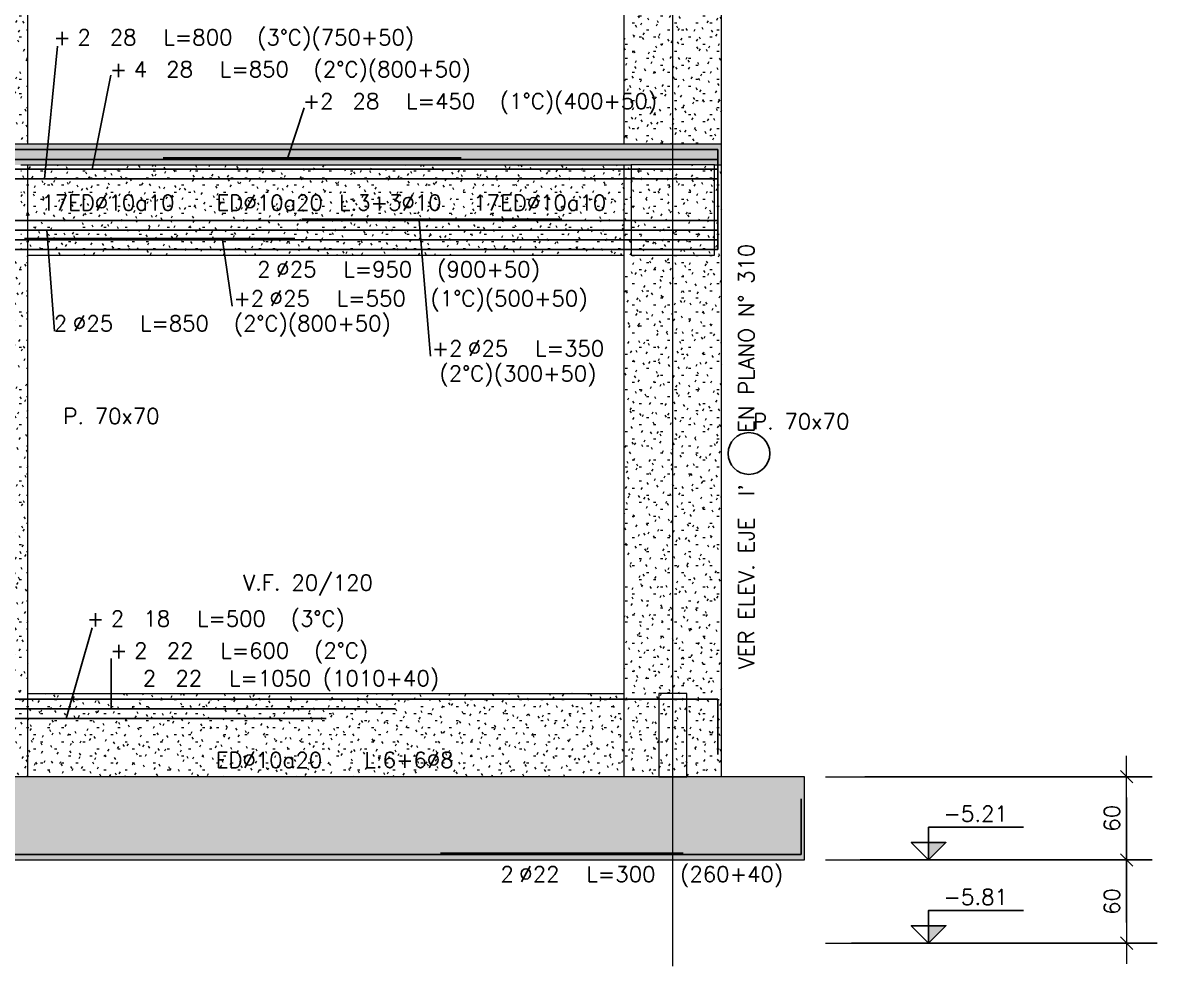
# Model space of a CAD drawing. Extents: x -3544 to 11711, y -11366 to 8565.
# Drawn here: x 4418 to 5236, y 1635 to 2315 of the extents above; entities that cross this region are included whole.
import ezdxf
from ezdxf.enums import TextEntityAlignment as Align

# ---------------------------------------------------------------- set-up
doc = ezdxf.new("R2010")
doc.units = 0
doc.header["$LTSCALE"] = 30
doc.header["$MEASUREMENT"] = 0
doc.linetypes.add('EJE2$0$RLE-PROYECCION', pattern=[0.71438, 0.47625, -0.23813])
doc.layers.get('0').update_dxf_attribs({"linetype": 'CONTINUOUS'})
doc.layers.add('EJE2$0$RLA-ACHURADO', color=30, linetype='EJE2$0$RLE-PROYECCION', lineweight=15, transparency=0.7)
for name, color, linetype, lineweight in [('EJE2$0$RLA-CONTORNO', 30, 'CONTINUOUS', 15), ('EJE2$0$RLA-COTAS', 7, 'CONTINUOUS', 9), ('EJE2$0$RLA-EJES', 1, 'CONTINUOUS', 9), ('EJE2$0$RLA-SELLO', 3, 'CONTINUOUS', 9), ('EJE2$0$RLA-TEXTOS-1', 9, 'CONTINUOUS', 9)]:
    doc.layers.add(name, color=color, linetype=linetype, lineweight=lineweight)
doc.layers.add('EJE2$0$RLA-FE', color=7, linetype='CONTINUOUS')
doc.layers.add('EJE2$0$RLA-TEXTOS-FE', color=9, linetype='CONTINUOUS')
doc.styles.add('EJE2$0$RomanS', font='romans.shx', dxfattribs={"height": 11.25})
doc.dimstyles.new('EJE2$0$ING-50', dxfattribs={"dimscale": 50, "dimtxt": 0.27, "dimasz": 0.3, "dimexe": 0, "dimexo": 0, "dimgap": 0.1, "dimtad": 1, "dimdec": 1, "dimzin": 12, "dimdsep": 46, "dimtxsty": 'EJE2$0$RomanS', "dimblk": 'EJE2$0$TICK1', "dimblk1": 'EJE2$0$TICK1', "dimblk2": 'EJE2$0$TICK1', "dimcen": 0.09, "dimclrd": 2, "dimclre": 1, "dimclrt": 3, "dimadec": 0, "dimazin": 0, "dimtfac": 1, "dimtdec": 0, "dimtix": 1, "dimtmove": 2, "dimatfit": 3, "dimldrblk": 'EJE2$0$TICK1', "dimfxl": 0, "dimfxlon": 1, "dimtolj": 1, "dimtzin": 0, "dimarcsym": 0})
pattern_1 = [(0, (-1898.762, -1266.802), (20.32, 5.08), [1.676, -13.564, 1.676, -13.564, -81.28]), (0, (-1898.762, -1266.802), (20.32, 5.08), [-30.48, 1.676, -28.804, 1.676, -13.564, -35.56]), (0, (-1898.762, -1266.802), (20.32, 5.08), [-76.2, 1.676, -8.484, 1.676, -23.724]), (120, (-1891.142, -1264.262), (-14.559409, 15.057636), [1.676, -13.564, 1.676, -13.564, -81.28]), (120, (-1891.142, -1264.262), (-14.559409, 15.057636), [-30.48, 1.676, -28.804, 1.676, -13.564, -35.56]), (120, (-1891.142, -1264.262), (-14.559409, 15.057636), [-76.2, 1.676, -8.484, 1.676, -23.724]), (240, (-1888.602, -1254.102), (-5.760591, -20.137636), [1.676, -13.564, 1.676, -13.564, -81.28]), (240, (-1888.602, -1254.102), (-5.760591, -20.137636), [-30.48, 1.676, -28.804, 1.676, -13.564, -35.56]), (240, (-1888.602, -1254.102), (-5.760591, -20.137636), [-76.2, 1.676, -8.484, 1.676, -23.724])]

# ---------------------------------------------------------------- blocks, each defined once
blk = doc.blocks.new('EJE2$0$TICK1')
for points in [[(-1, 0), (1, 0)], [(-0.3, -0.3), (0.3, 0.3)]]:
    blk.add_lwpolyline(points)
blk = doc.blocks.new('EJE2$0$DIMBLOCK19-EJE 2')
at = {"layer": 'EJE2$0$RLA-COTAS', "color": 2, "lineweight": -2, "transparency": 16777216}
blk.add_line((2432.69, -476), (2432.69, -506), dxfattribs=at)
at = {"layer": 'EJE2$0$RLA-COTAS', "color": 2, "lineweight": -2, "transparency": 16777216, "xscale": 15, "yscale": 15, "zscale": 15}
for p, rotation in [((2432.69, -461), 90), ((2432.69, -521), 270)]:
    blk.add_blockref('EJE2$0$TICK1', p, dxfattribs=dict(at, rotation=rotation))
at = {"layer": 'EJE2$0$RLA-COTAS', "color": 3, "transparency": 16777216, "insert": (2422.07, -491), "char_height": 11.25, "attachment_point": 5, "rotation": 90, "style": 'EJE2$0$RomanS'}
blk.add_mtext('\\A1;60', dxfattribs=at)
blk = doc.blocks.new('EJE2$0$DIMBLOCK20-EJE 2')
at = {"layer": 'EJE2$0$RLA-COTAS', "color": 2, "lineweight": -2, "transparency": 16777216}
blk.add_line((2432.69, -536), (2432.69, -566), dxfattribs=at)
at = {"layer": 'EJE2$0$RLA-COTAS', "color": 2, "lineweight": -2, "transparency": 16777216, "xscale": 15, "yscale": 15, "zscale": 15}
for p, rotation in [((2432.69, -521), 90), ((2432.69, -581), 270)]:
    blk.add_blockref('EJE2$0$TICK1', p, dxfattribs=dict(at, rotation=rotation))
at = {"layer": 'EJE2$0$RLA-COTAS', "color": 3, "transparency": 16777216, "insert": (2422.07, -551), "char_height": 11.25, "attachment_point": 5, "rotation": 90, "style": 'EJE2$0$RomanS'}
blk.add_mtext('\\A1;60', dxfattribs=at)
blk = doc.blocks.new('EJE2$0$nivel-el')
blk.add_hatch(color=1).paths.add_polyline_path([(0, 0), (12.5, 12.5), (0, 12.5)])
at = {"color": 3}
blk.add_lwpolyline([(0, 0), (12.5, 12.5), (-12.5, 12.5), (0, 0), (0, 23.61), (68.35, 23.61)], dxfattribs=at)
blk.add_lwpolyline([(0, 0), (12.5, 12.5), (0, 12.5), (0, 0)])
at = {"color": 3, "style": 'EJE2$0$RomanS', "flags": 4}
blk.add_attdef('%%P0.00', text='', height=11.25, dxfattribs=at).set_placement((33.96, 27.67), align=Align.CENTER)
blk = doc.blocks.new('*U208')
at = {"layer": 'EJE2$0$RLA-FE'}
for p, q in [((0, 0), (968.21, 0)), ((968.21, 0), (1018.21, 0)), ((1018.21, 0), (1050, 0)), ((1050, 0), (1050, -50))]:
    blk.add_line(p, q, dxfattribs=at)
at = {"layer": 'EJE2$0$RLA-FE', "color": 3, "style": 'EJE2$0$RomanS', "flags": 8}
for tag, p in [('F=', (256.2, 9.32)), ('NUM', (270.61, 9.32))]:
    blk.add_attdef(tag, text='', height=11.25, dxfattribs=at).set_placement(p, align=Align.RIGHT)
at = {"layer": 'EJE2$0$RLA-FE', "color": 3, "style": 'EJE2$0$RomanS'}
for tag, p, flags in [('PHI', (274.51, 9.54), 14), ('DIAM', (284.36, 9.32), 12), ('MINUS', (306.38, 9.32), 13), ('MARK', (319.78, 9.32), 13), ('TEXTO_FE1', (323.08, 9.32), 8), ('TEXTO_FE2', (390.6, 9.34), 8), ('TIPO', (523.8, -75.78), 13), ('NVECES', (509.93, -94.72), 13), ('NUMFE', (513.86, -114.48), 13), ('CAPA', (522.06, -133.6), 13), ('DESPLAZA', (278.34, -151.59), 13), ('ESPACIO', (284.39, -169.95), 13), ('CANT', (298.23, -188.75), 13)]:
    blk.add_attdef(tag, p, '', height=11.25, dxfattribs=dict(at, flags=flags))
blk = doc.blocks.new('*U207')
at = {"layer": 'EJE2$0$RLA-FE'}
for p, q in [((0, 0), (968.21, 0)), ((968.21, 0), (1018.21, 0)), ((1018.21, 0), (1050, 0)), ((1050, 0), (1050, 0))]:
    blk.add_line(p, q, dxfattribs=at)
at = {"layer": 'EJE2$0$RLA-FE', "color": 3, "style": 'EJE2$0$RomanS', "flags": 8}
for tag, p in [('F=', (343.4, 36.32)), ('NUM', (357.8, 36.32))]:
    blk.add_attdef(tag, text='', height=11.25, dxfattribs=at).set_placement(p, align=Align.RIGHT)
at = {"layer": 'EJE2$0$RLA-FE', "color": 3, "style": 'EJE2$0$RomanS'}
for tag, p, flags in [('PHI', (361.7, 36.54), 14), ('DIAM', (371.56, 36.32), 12), ('MINUS', (393.57, 36.32), 13), ('MARK', (406.97, 36.32), 13), ('TEXTO_FE1', (410.27, 36.32), 8), ('TEXTO_FE2', (477.79, 36.34), 8), ('TIPO', (523.8, -75.78), 13), ('NVECES', (509.93, -94.72), 13), ('NUMFE', (513.86, -114.48), 13), ('CAPA', (522.06, -133.6), 13), ('DESPLAZA', (278.34, -151.59), 13), ('ESPACIO', (284.39, -169.95), 13), ('CANT', (298.23, -188.75), 13)]:
    blk.add_attdef(tag, p, '', height=11.25, dxfattribs=dict(at, flags=flags))
blk = doc.blocks.new('*U46')
at = {"layer": 'EJE2$0$RLA-FE'}
for p, q in [((0, 0), (0, 0)), ((0, 0), (318.21, 0)), ((318.21, 0), (368.21, 0)), ((368.21, 0), (400, 0)), ((400, 0), (400, -50))]:
    blk.add_line(p, q, dxfattribs=at)
at = {"layer": 'EJE2$0$RLA-FE', "color": 3, "style": 'EJE2$0$RomanS', "flags": 8}
for tag, p in [('F=', (108.44, 36.32)), ('NUM', (122.85, 36.32))]:
    blk.add_attdef(tag, text='', height=11.25, dxfattribs=at).set_placement(p, align=Align.RIGHT)
at = {"layer": 'EJE2$0$RLA-FE', "color": 3, "style": 'EJE2$0$RomanS'}
for tag, p, flags in [('PHI', (126.74, 36.54), 14), ('DIAM', (136.6, 36.32), 12), ('MINUS', (158.62, 36.32), 13), ('MARK', (172.01, 36.32), 13), ('TEXTO_FE1', (175.31, 36.32), 8), ('TEXTO_FE2', (242.83, 36.34), 8), ('TIPO', (198.8, -75.78), 13), ('NVECES', (184.93, -94.72), 13), ('NUMFE', (188.86, -114.48), 13), ('CAPA', (197.06, -133.6), 13), ('DESPLAZA', (278.34, -151.59), 13), ('ESPACIO', (284.39, -169.95), 13), ('CANT', (298.23, -188.75), 13)]:
    blk.add_attdef(tag, p, '', height=11.25, dxfattribs=dict(at, flags=flags))
blk = doc.blocks.new('*U47')
at = {"layer": 'EJE2$0$RLA-FE', "color": 6}
blk.add_line((0, 1), (214.97, 1), dxfattribs=at)
at = {"layer": 'EJE2$0$RLA-FE', "color": 3, "style": 'EJE2$0$RomanS', "flags": 8}
for tag, p in [('(', (93.14, 9.14)), ('EMP', (112.17, 9.14)), (')', (131.48, 9.14))]:
    blk.add_attdef(tag, text='', height=11.25, dxfattribs=at).set_placement(p, align=Align.CENTER)
blk = doc.blocks.new('*U209')
at = {"layer": 'EJE2$0$RLA-FE'}
for p, q in [((0, 0), (0, 0)), ((0, 0), (718.21, 0)), ((718.21, 0), (768.21, 0)), ((768.21, 0), (800, 0)), ((800, 0), (800, -50))]:
    blk.add_line(p, q, dxfattribs=at)
at = {"layer": 'EJE2$0$RLA-FE', "color": 3, "style": 'EJE2$0$RomanS', "flags": 8}
for tag, p in [('F=', (374.12, 66.32)), ('NUM', (388.53, 66.32))]:
    blk.add_attdef(tag, text='', height=11.25, dxfattribs=at).set_placement(p, align=Align.RIGHT)
at = {"layer": 'EJE2$0$RLA-FE', "color": 3, "style": 'EJE2$0$RomanS'}
for tag, p, flags in [('PHI', (392.42, 66.54), 14), ('DIAM', (402.28, 66.32), 12), ('MINUS', (424.3, 66.32), 13), ('MARK', (437.69, 66.32), 13), ('TEXTO_FE1', (440.99, 66.32), 8), ('TEXTO_FE2', (508.51, 66.34), 8), ('TIPO', (398.8, -75.78), 13), ('NVECES', (384.93, -94.72), 13), ('NUMFE', (388.86, -114.48), 13), ('CAPA', (397.06, -133.6), 13), ('DESPLAZA', (328.34, -151.59), 13), ('ESPACIO', (334.39, -169.95), 13), ('CANT', (348.23, -188.75), 13)]:
    blk.add_attdef(tag, p, '', height=11.25, dxfattribs=dict(at, flags=flags))
blk = doc.blocks.new('*U52')
at = {"layer": 'EJE2$0$RLA-FE'}
for p, q in [((0, 0), (0, 0)), ((0, 0), (668.21, 0)), ((668.21, 0), (718.21, 0)), ((718.21, 0), (750, 0)), ((750, 0), (750, -50))]:
    blk.add_line(p, q, dxfattribs=at)
at = {"layer": 'EJE2$0$RLA-FE', "color": 3, "style": 'EJE2$0$RomanS', "flags": 8}
for tag, p in [('F=', (283.44, 96.32)), ('NUM', (297.85, 96.32))]:
    blk.add_attdef(tag, text='', height=11.25, dxfattribs=at).set_placement(p, align=Align.RIGHT)
at = {"layer": 'EJE2$0$RLA-FE', "color": 3, "style": 'EJE2$0$RomanS'}
for tag, p, flags in [('PHI', (301.74, 96.54), 14), ('DIAM', (311.6, 96.32), 12), ('MINUS', (333.62, 96.32), 13), ('MARK', (347.01, 96.32), 13), ('TEXTO_FE1', (350.31, 96.32), 8), ('TEXTO_FE2', (417.83, 96.34), 8), ('TIPO', (373.8, -75.78), 13), ('NVECES', (359.93, -94.72), 13), ('NUMFE', (363.86, -114.48), 13), ('CAPA', (372.06, -133.6), 13), ('DESPLAZA', (278.34, -151.59), 13), ('ESPACIO', (284.39, -169.95), 13), ('CANT', (298.23, -188.75), 13)]:
    blk.add_attdef(tag, p, '', height=11.25, dxfattribs=dict(at, flags=flags))
blk = doc.blocks.new('*U60')
at = {"layer": 'EJE2$0$RLA-FE'}
for p, q in [((0, 0), (1068.21, 0)), ((1068.21, 0), (1118.21, 0)), ((1118.21, 0), (1150, 0)), ((1150, 0), (1150, 0))]:
    blk.add_line(p, q, dxfattribs=at)
at = {"layer": 'EJE2$0$RLA-FE', "color": 3, "style": 'EJE2$0$RomanS', "flags": 8}
for tag, p in [('F=', (483.44, -47.89)), ('NUM', (497.85, -47.89))]:
    blk.add_attdef(tag, text='', height=11.25, dxfattribs=at).set_placement(p, align=Align.RIGHT)
at = {"layer": 'EJE2$0$RLA-FE', "color": 3, "style": 'EJE2$0$RomanS'}
for tag, p, flags in [('PHI', (501.74, -47.68), 12), ('DIAM', (511.6, -47.89), 12), ('MINUS', (533.62, -47.89), 13), ('MARK', (547.01, -47.89), 13), ('TEXTO_FE1', (550.31, -47.89), 8), ('TEXTO_FE2', (617.83, -47.88), 8), ('TIPO', (573.8, -57.92), 13), ('NVECES', (559.93, -76.86), 13), ('NUMFE', (563.86, -96.62), 13), ('CAPA', (572.06, -115.74), 13), ('DESPLAZA', (277.18, -134.17), 13), ('ESPACIO', (283.22, -152.53), 13), ('CANT', (297.06, -171.33), 13)]:
    blk.add_attdef(tag, p, '', height=11.25, dxfattribs=dict(at, flags=flags))
blk = doc.blocks.new('*U65')
at = {"layer": 'EJE2$0$RLA-FE'}
for p, q in [((500, 0), (500, 50)), ((0, 0), (0, 0)), ((0, 0), (418.21, 0)), ((418.21, 0), (468.21, 0)), ((468.21, 0), (500, 0))]:
    blk.add_line(p, q, dxfattribs=at)
at = {"layer": 'EJE2$0$RLA-FE', "color": 3, "style": 'EJE2$0$RomanS', "flags": 8}
for tag, p in [('F=', (158.44, -47.89)), ('NUM', (172.85, -47.89))]:
    blk.add_attdef(tag, text='', height=11.25, dxfattribs=at).set_placement(p, align=Align.RIGHT)
at = {"layer": 'EJE2$0$RLA-FE', "color": 3, "style": 'EJE2$0$RomanS'}
for tag, p, flags in [('PHI', (176.74, -47.68), 12), ('DIAM', (186.6, -47.89), 12), ('MINUS', (208.62, -47.89), 13), ('MARK', (222.01, -47.89), 13), ('TEXTO_FE1', (225.31, -47.89), 8), ('TEXTO_FE2', (292.83, -47.88), 8), ('TIPO', (248.8, -57.92), 13), ('NVECES', (234.93, -76.86), 13), ('NUMFE', (238.86, -96.62), 13), ('CAPA', (247.06, -115.74), 13), ('DESPLAZA', (277.18, -134.17), 13), ('ESPACIO', (283.22, -152.53), 13), ('CANT', (297.06, -171.33), 13)]:
    blk.add_attdef(tag, p, '', height=11.25, dxfattribs=dict(at, flags=flags))
blk = doc.blocks.new('*U40')
at = {"layer": 'EJE2$0$RLA-FE', "color": 6}
blk.add_line((0, 1), (195, 1), dxfattribs=at)
at = {"layer": 'EJE2$0$RLA-FE', "color": 3, "style": 'EJE2$0$RomanS', "flags": 8}
for tag, p in [('(', (83.16, 9.14)), ('EMP', (102.18, 9.14)), (')', (121.49, 9.14))]:
    blk.add_attdef(tag, text='', height=11.25, dxfattribs=at).set_placement(p, align=Align.CENTER)
blk = doc.blocks.new('*U210')
at = {"layer": 'EJE2$0$RLA-FE'}
for p, q in [((900, 0), (900, 50)), ((0, 0), (818.21, 0)), ((818.21, 0), (868.21, 0)), ((868.21, 0), (900, 0))]:
    blk.add_line(p, q, dxfattribs=at)
at = {"layer": 'EJE2$0$RLA-FE', "color": 3, "style": 'EJE2$0$RomanS', "flags": 8}
for tag, p in [('F=', (563.12, -19.89)), ('NUM', (577.53, -19.89))]:
    blk.add_attdef(tag, text='', height=11.25, dxfattribs=at).set_placement(p, align=Align.RIGHT)
at = {"layer": 'EJE2$0$RLA-FE', "color": 3, "style": 'EJE2$0$RomanS'}
for tag, p, flags in [('PHI', (581.42, -19.68), 12), ('DIAM', (591.28, -19.89), 12), ('MINUS', (613.3, -19.89), 13), ('MARK', (626.69, -19.89), 13), ('TEXTO_FE1', (629.99, -19.89), 8), ('TEXTO_FE2', (697.51, -19.88), 8), ('TIPO', (448.8, -57.92), 13), ('NVECES', (434.93, -76.86), 13), ('NUMFE', (438.86, -96.62), 13), ('CAPA', (447.06, -115.74), 13), ('DESPLAZA', (277.18, -134.17), 13), ('ESPACIO', (283.22, -152.53), 13), ('CANT', (297.06, -171.33), 13)]:
    blk.add_attdef(tag, p, '', height=11.25, dxfattribs=dict(at, flags=flags))
blk = doc.blocks.new('*U211')
at = {"layer": 'EJE2$0$RLA-FE'}
for p, q in [((800, 0), (800, 50)), ((0, 0), (0, 0)), ((0, 0), (718.21, 0)), ((718.21, 0), (768.21, 0)), ((768.21, 0), (800, 0))]:
    blk.add_line(p, q, dxfattribs=at)
at = {"layer": 'EJE2$0$RLA-FE', "color": 3, "style": 'EJE2$0$RomanS'}
for tag, p, flags in [('TIPO', (398.8, -57.92), 13), ('PHI', (334.8, -72.68), 12), ('DIAM', (344.65, -72.89), 12), ('MINUS', (366.67, -72.89), 13), ('MARK', (380.06, -72.89), 13), ('TEXTO_FE1', (383.37, -72.89), 8), ('TEXTO_FE2', (450.89, -72.88), 8), ('NVECES', (384.93, -76.86), 13), ('NUMFE', (388.86, -96.62), 13), ('CAPA', (397.06, -115.74), 13), ('DESPLAZA', (277.18, -134.17), 13), ('ESPACIO', (283.22, -152.53), 13), ('CANT', (297.06, -171.33), 13)]:
    blk.add_attdef(tag, p, '', height=11.25, dxfattribs=dict(at, flags=flags))
at = {"layer": 'EJE2$0$RLA-FE', "color": 3, "style": 'EJE2$0$RomanS', "flags": 8}
for tag, p in [('F=', (316.49, -72.89)), ('NUM', (330.9, -72.89))]:
    blk.add_attdef(tag, text='', height=11.25, dxfattribs=at).set_placement(p, align=Align.RIGHT)
blk = doc.blocks.new('*U195')
at = {"layer": 'EJE2$0$RLA-FE'}
for p, q in [((0, 0), (1118.21, 0)), ((1118.21, 0), (1168.21, 0)), ((1168.21, 0), (1200, 0)), ((1200, 0), (1200, 0))]:
    blk.add_line(p, q, dxfattribs=at)
at = {"layer": 'EJE2$0$RLA-FE', "color": 3, "style": 'EJE2$0$RomanS'}
for tag, p, flags in [('TIPO', (598.8, -57.92), 13), ('NVECES', (584.93, -76.86), 13), ('PHI', (576.2, -97.68), 12), ('DIAM', (586.05, -97.89), 12), ('NUMFE', (588.86, -96.62), 13), ('MINUS', (608.07, -97.89), 13), ('MARK', (621.46, -97.89), 13), ('TEXTO_FE1', (624.77, -97.89), 8), ('TEXTO_FE2', (692.29, -97.88), 8), ('CAPA', (597.06, -115.74), 13), ('DESPLAZA', (277.18, -134.17), 13), ('ESPACIO', (283.22, -152.53), 13), ('CANT', (297.06, -171.33), 13)]:
    blk.add_attdef(tag, p, '', height=11.25, dxfattribs=dict(at, flags=flags))
at = {"layer": 'EJE2$0$RLA-FE', "color": 3, "style": 'EJE2$0$RomanS', "flags": 8}
for tag, p in [('F=', (557.89, -97.89)), ('NUM', (572.3, -97.89))]:
    blk.add_attdef(tag, text='', height=11.25, dxfattribs=at).set_placement(p, align=Align.RIGHT)
blk = doc.blocks.new('*U212')
at = {"layer": 'EJE2$0$RLA-FE'}
for p, q in [((300, 0), (300, 50)), ((0, 0), (0, 0)), ((0, 0), (218.21, 0)), ((218.21, 0), (268.21, 0)), ((268.21, 0), (300, 0))]:
    blk.add_line(p, q, dxfattribs=at)
at = {"layer": 'EJE2$0$RLA-FE', "color": 3, "style": 'EJE2$0$RomanS'}
for tag, p, flags in [('TIPO', (148.8, -57.92), 13), ('NVECES', (134.93, -76.86), 13), ('PHI', (119.78, -97.68), 12), ('DIAM', (129.63, -97.89), 12), ('NUMFE', (138.86, -96.62), 13), ('MINUS', (151.65, -97.89), 13), ('MARK', (165.04, -97.89), 13), ('TEXTO_FE1', (168.35, -97.89), 8), ('TEXTO_FE2', (99.29, -116), 8), ('CAPA', (147.06, -115.74), 13), ('DESPLAZA', (277.18, -134.17), 13), ('ESPACIO', (283.22, -152.53), 13), ('CANT', (297.06, -171.33), 13)]:
    blk.add_attdef(tag, p, '', height=11.25, dxfattribs=dict(at, flags=flags))
at = {"layer": 'EJE2$0$RLA-FE', "color": 3, "style": 'EJE2$0$RomanS', "flags": 8}
for tag, p in [('F=', (101.47, -97.89)), ('NUM', (115.88, -97.89))]:
    blk.add_attdef(tag, text='', height=11.25, dxfattribs=at).set_placement(p, align=Align.RIGHT)
blk = doc.blocks.new('*U78')
at = {"layer": 'EJE2$0$RLA-FE', "color": 6}
blk.add_line((0, 1), (187.5, 1), dxfattribs=at)
at = {"layer": 'EJE2$0$RLA-FE', "color": 3, "style": 'EJE2$0$RomanS', "flags": 8}
for tag, p in [('(', (79.41, 9.14)), ('EMP', (98.43, 9.14)), (')', (117.74, 9.14))]:
    blk.add_attdef(tag, text='', height=11.25, dxfattribs=at).set_placement(p, align=Align.CENTER)
blk = doc.blocks.new('*U151')
at = {"layer": 'EJE2$0$RLA-FE'}
for p, q in [((0, 0), (928.21, 0)), ((928.21, 0), (978.21, 0)), ((978.21, 0), (1010, 0)), ((1010, 0), (1010, -40))]:
    blk.add_line(p, q, dxfattribs=at)
at = {"layer": 'EJE2$0$RLA-FE', "color": 3, "style": 'EJE2$0$RomanS', "flags": 8}
for tag, p in [('F=', (590.69, 9.32)), ('NUM', (605.09, 9.32))]:
    blk.add_attdef(tag, text='', height=11.25, dxfattribs=at).set_placement(p, align=Align.RIGHT)
at = {"layer": 'EJE2$0$RLA-FE', "color": 3, "style": 'EJE2$0$RomanS'}
for tag, p, flags in [('PHI', (608.99, 9.54), 14), ('DIAM', (618.85, 9.32), 12), ('MINUS', (640.86, 9.32), 13), ('MARK', (654.26, 9.32), 13), ('TEXTO_FE1', (657.56, 9.32), 8), ('TEXTO_FE2', (725.08, 9.34), 8), ('TIPO', (503.8, -75.78), 13), ('NVECES', (489.93, -94.72), 13), ('NUMFE', (493.86, -114.48), 13), ('CAPA', (502.06, -133.6), 13), ('DESPLAZA', (278.34, -151.59), 13), ('ESPACIO', (284.39, -169.95), 13), ('CANT', (298.23, -188.75), 13)]:
    blk.add_attdef(tag, p, '', height=11.25, dxfattribs=dict(at, flags=flags))
blk = doc.blocks.new('*U57')
at = {"layer": 'EJE2$0$RLA-FE'}
for p, q in [((0, 0), (1068.21, 0)), ((1068.21, 0), (1118.21, 0)), ((1118.21, 0), (1150, 0)), ((1150, 0), (1150, 0))]:
    blk.add_line(p, q, dxfattribs=at)
at = {"layer": 'EJE2$0$RLA-FE', "color": 3, "style": 'EJE2$0$RomanS', "flags": 8}
for tag, p in [('F=', (483.44, -19.89)), ('NUM', (497.85, -19.89))]:
    blk.add_attdef(tag, text='', height=11.25, dxfattribs=at).set_placement(p, align=Align.RIGHT)
at = {"layer": 'EJE2$0$RLA-FE', "color": 3, "style": 'EJE2$0$RomanS'}
for tag, p, flags in [('PHI', (501.74, -19.68), 12), ('DIAM', (511.6, -19.89), 12), ('MINUS', (533.62, -19.89), 13), ('MARK', (547.01, -19.89), 13), ('TEXTO_FE1', (550.31, -19.89), 8), ('TEXTO_FE2', (617.83, -19.88), 8), ('TIPO', (573.8, -57.92), 13), ('NVECES', (559.93, -76.86), 13), ('NUMFE', (563.86, -96.62), 13), ('CAPA', (572.06, -115.74), 13), ('DESPLAZA', (277.18, -134.17), 13), ('ESPACIO', (283.22, -152.53), 13), ('CANT', (297.06, -171.33), 13)]:
    blk.add_attdef(tag, p, '', height=11.25, dxfattribs=dict(at, flags=flags))
blk = doc.blocks.new('*U159')
at = {"layer": 'EJE2$0$RLA-FE'}
for p, q in [((260, 0), (260, 40)), ((0, 0), (0, 0)), ((0, 0), (178.21, 0)), ((178.21, 0), (228.21, 0)), ((228.21, 0), (260, 0))]:
    blk.add_line(p, q, dxfattribs=at)
at = {"layer": 'EJE2$0$RLA-FE', "color": 3, "style": 'EJE2$0$RomanS', "flags": 8}
for tag, p in [('F=', (38.44, -19.89)), ('NUM', (52.85, -19.89))]:
    blk.add_attdef(tag, text='', height=11.25, dxfattribs=at).set_placement(p, align=Align.RIGHT)
at = {"layer": 'EJE2$0$RLA-FE', "color": 3, "style": 'EJE2$0$RomanS'}
for tag, p, flags in [('PHI', (56.74, -19.68), 12), ('DIAM', (66.6, -19.89), 12), ('MINUS', (88.62, -19.89), 13), ('MARK', (102.01, -19.89), 13), ('TEXTO_FE1', (105.31, -19.89), 8), ('TEXTO_FE2', (172.83, -19.88), 8), ('TIPO', (128.8, -57.92), 13), ('NVECES', (114.93, -76.86), 13), ('NUMFE', (118.86, -96.62), 13), ('CAPA', (127.06, -115.74), 13), ('DESPLAZA', (277.18, -134.17), 13), ('ESPACIO', (283.22, -152.53), 13), ('CANT', (297.06, -171.33), 13)]:
    blk.add_attdef(tag, p, '', height=11.25, dxfattribs=dict(at, flags=flags))
blk = doc.blocks.new('*U160')
at = {"layer": 'EJE2$0$RLA-FE', "color": 6}
blk.add_line((0, 1), (175, 1), dxfattribs=at)
at = {"layer": 'EJE2$0$RLA-FE', "color": 3, "style": 'EJE2$0$RomanS', "flags": 8}
for tag, p in [('(', (73.16, 9.14)), ('EMP', (92.18, 9.14)), (')', (111.49, 9.14))]:
    blk.add_attdef(tag, text='', height=11.25, dxfattribs=at).set_placement(p, align=Align.CENTER)
blk = doc.blocks.new('*U172')
at = {"layer": 'EJE2$0$RLA-FE'}
for p, q in [((0, 0), (0, 0)), ((0, 0), (518.21, 0)), ((518.21, 0), (568.21, 0)), ((568.21, 0), (600, 0)), ((600, 0), (600, 0))]:
    blk.add_line(p, q, dxfattribs=at)
at = {"layer": 'EJE2$0$RLA-FE', "color": 3, "style": 'EJE2$0$RomanS', "flags": 8}
for tag, p in [('F=', (406.94, 36.32)), ('NUM', (421.35, 36.32))]:
    blk.add_attdef(tag, text='', height=11.25, dxfattribs=at).set_placement(p, align=Align.RIGHT)
at = {"layer": 'EJE2$0$RLA-FE', "color": 3, "style": 'EJE2$0$RomanS'}
for tag, p, flags in [('PHI', (425.24, 36.54), 14), ('DIAM', (435.1, 36.32), 12), ('MINUS', (457.12, 36.32), 13), ('MARK', (470.51, 36.32), 13), ('TEXTO_FE1', (473.81, 36.32), 8), ('TEXTO_FE2', (541.33, 36.34), 8), ('TIPO', (298.8, -75.78), 13), ('NVECES', (284.93, -94.72), 13), ('NUMFE', (288.86, -114.48), 13), ('CAPA', (297.06, -133.6), 13), ('DESPLAZA', (278.34, -151.59), 13), ('ESPACIO', (284.39, -169.95), 13), ('CANT', (298.23, -188.75), 13)]:
    blk.add_attdef(tag, p, '', height=11.25, dxfattribs=dict(at, flags=flags))
blk = doc.blocks.new('*U173')
at = {"layer": 'EJE2$0$RLA-FE'}
for p, q in [((0, 0), (0, 0)), ((0, 0), (418.21, 0)), ((418.21, 0), (468.21, 0)), ((468.21, 0), (500, 0)), ((500, 0), (500, 0))]:
    blk.add_line(p, q, dxfattribs=at)
at = {"layer": 'EJE2$0$RLA-FE', "color": 3, "style": 'EJE2$0$RomanS', "flags": 8}
for tag, p in [('F=', (340.12, 66.32)), ('NUM', (354.53, 66.32))]:
    blk.add_attdef(tag, text='', height=11.25, dxfattribs=at).set_placement(p, align=Align.RIGHT)
at = {"layer": 'EJE2$0$RLA-FE', "color": 3, "style": 'EJE2$0$RomanS'}
for tag, p, flags in [('PHI', (358.42, 66.54), 14), ('DIAM', (368.28, 66.32), 12), ('MINUS', (390.3, 66.32), 13), ('MARK', (403.69, 66.32), 13), ('TEXTO_FE1', (406.99, 66.32), 8), ('TEXTO_FE2', (474.51, 66.34), 8), ('TIPO', (248.8, -75.78), 13), ('NVECES', (234.93, -94.72), 13), ('NUMFE', (238.86, -114.48), 13), ('CAPA', (247.06, -133.6), 13), ('DESPLAZA', (278.34, -151.59), 13), ('ESPACIO', (284.39, -169.95), 13), ('CANT', (298.23, -188.75), 13)]:
    blk.add_attdef(tag, p, '', height=11.25, dxfattribs=dict(at, flags=flags))
blk = doc.blocks.new('EJE2')
at = {"layer": 'EJE2$0$RLA-ACHURADO'}
h = blk.add_hatch(dxfattribs=at)
h.set_pattern_fill('FP_1', color=256, style=0, pattern_type=2)
h.set_pattern_definition(pattern_1)
h.paths.add_polyline_path([(1605.48, -5), (1640.48, -5), (1640.48, 376), (1635.48, 376), (1635.48, 311), (1575.48, 311), (1575.48, 376), (1570.48, 376), (1570.48, -5)], flags=0)
h = blk.add_hatch(dxfattribs=at)
h.set_pattern_fill('FP_1', color=256, style=0, pattern_type=2)
h.set_pattern_definition(pattern_1)
h.paths.add_polyline_path([(2140.48, -5), (2140.48, 376), (2135.48, 376), (2135.48, 311), (2075.48, 311), (2075.48, 376), (2070.48, 376), (2070.48, -5)], flags=0)
h = blk.add_hatch(dxfattribs=at)
h.set_pattern_fill('FP_1', color=256, style=0, pattern_type=2)
h.set_pattern_definition(pattern_1)
h.paths.add_polyline_path([(2140.48, -20), (2140.48, -5), (1625.48, -5), (1625.48, -20)], flags=0)
h = blk.add_hatch(dxfattribs=at)
h.set_pattern_fill('FP_1', color=256, style=0, pattern_type=2)
h.set_pattern_definition(pattern_1)
h.paths.add_polyline_path([(1640.48, -461), (1640.48, -20), (1635.48, -20), (1635.48, -85), (1625.48, -85), (1625.48, -461)], flags=0)
h.paths.add_polyline_path([(1570.48, -461), (1605.48, -461), (1605.48, -416), (1570.48, -416)], flags=0)
h.paths.add_polyline_path([(1570.48, -401), (1605.48, -401), (1605.48, -85), (1575.48, -85), (1575.48, -20), (1570.48, -20), (1570.48, -85)], flags=0)
h = blk.add_hatch(dxfattribs=at)
h.set_pattern_fill('FP_1', color=256, style=0, pattern_type=2)
h.set_pattern_definition(pattern_1)
h.paths.add_polyline_path([(1640.48, -85), (2070.48, -85), (2070.48, -20), (1640.48, -20)], flags=0)
h = blk.add_hatch(dxfattribs=at)
h.set_pattern_fill('FP_1', color=256, style=0, pattern_type=2)
h.set_pattern_definition(pattern_1)
h.paths.add_polyline_path([(2095.48, -461), (2095.48, -401), (2115.48, -401), (2115.48, -461), (2140.48, -461), (2140.48, -20), (2135.48, -20), (2135.48, -85), (2075.48, -85), (2075.48, -20), (2070.48, -20), (2070.48, -461)], flags=0)
h = blk.add_hatch(dxfattribs=at)
h.set_pattern_fill('FP_1', color=256, style=0, pattern_type=2)
h.set_pattern_definition(pattern_1)
h.paths.add_polyline_path([(2135.48, -85), (2135.48, -20), (2075.48, -20), (2075.48, -85)], flags=0)
h = blk.add_hatch(dxfattribs=at)
h.set_pattern_fill('FP_1', color=256, style=0, pattern_type=2)
h.set_pattern_definition(pattern_1)
h.paths.add_polyline_path([(1640.48, -461), (2070.48, -461), (2070.48, -401), (1640.48, -401), (1640.48, -416)], flags=0)
h = blk.add_hatch(dxfattribs=at)
h.set_pattern_fill('FP_1', color=256, style=0, pattern_type=2)
h.set_pattern_definition(pattern_1)
h.paths.add_polyline_path([(2115.48, -461), (2115.48, -401), (2095.48, -401), (2095.48, -461)], flags=0)
h = blk.add_hatch(dxfattribs=at)
h.set_pattern_fill('FP_1', color=256, style=0, pattern_type=2)
h.set_pattern_definition(pattern_1)
h.paths.add_polyline_path([(2200.48, -521), (2200.48, -461), (1515.48, -461), (1515.48, -521)], flags=0)
at = {"layer": 'EJE2$0$RLA-CONTORNO'}
for p, q in [((1640.48, -5), (1640.48, 376)), ((2070.48, -5), (2070.48, 376)), ((2140.48, -5), (2140.48, 376)), ((2140.48, -5), (-1734.52, -5)), ((2140.48, -20), (2140.48, -5)), ((1635.48, -20), (2075.48, -20)), ((1640.48, -461), (1640.48, -20)), ((2070.48, -461), (2070.48, -20)), ((2075.48, -20), (2075.48, -85)), ((2135.48, -20), (2075.49, -20)), ((2135.48, -85), (2135.48, -20)), ((2135.48, -20), (2140.48, -20)), ((2140.48, -461), (2140.48, -20)), ((1640.48, -85), (2070.48, -85)), ((2075.48, -85), (2135.48, -85)), ((1640.48, -401), (2070.48, -401)), ((2115.48, -401), (2095.48, -401)), ((2095.48, -401), (2095.48, -461)), ((2115.48, -461), (2115.48, -401)), ((2095.48, -461), (1515.48, -461)), ((2115.48, -461), (2095.48, -461)), ((2095.48, -461), (2115.48, -461)), ((2200.48, -461), (2115.48, -461)), ((2200.48, -521), (2200.48, -461)), ((1515.48, -521), (2200.48, -521))]:
    blk.add_line(p, q, dxfattribs=at)
at = {"layer": 'EJE2$0$RLA-EJES'}
blk.add_line((2105.48, -597.67), (2105.48, 1460.5), dxfattribs=at)
at = {"layer": 'EJE2$0$RLA-FE', "color": 2}
for p, q in [((1661.78, 65.66), (1652.53, -30)), ((1700.35, 44.59), (1686.73, -23)), ((1839.77, 21.23), (1827.43, -16)), ((1922.49, -60), (1930.83, -157.89)), ((1659.78, -139.89), (1654.06, -67)), ((1787.79, -121.89), (1780.8, -74)), ((1686.9, -353.65), (1668.02, -419)), ((1700.63, -375.68), (1700.63, -412))]:
    blk.add_line(p, q, dxfattribs=at)
at = {"layer": 'EJE2$0$RLA-SELLO', "color": 1}
for p, q in [((2215.48, -461), (2451.15, -461)), ((2451.15, -461), (2244.01, -461)), ((2215.48, -521), (2451.2, -521)), ((2451.2, -521), (2240.58, -521)), ((2215.48, -581), (2454.82, -581)), ((2454.82, -581), (2234.43, -581))]:
    blk.add_line(p, q, dxfattribs=at)
at = {"layer": 'EJE2$0$RLA-TEXTOS-FE', "color": 2}
blk.add_circle((2160.4, -228.01), 15.07, dxfattribs=at)
ref = blk.add_blockref('EJE2$0$nivel-el', (2289.91, -521))
ref.add_attrib('%%P0.00', '-5.21', dxfattribs={"color": 3, "height": 11.25, "style": 'EJE2$0$RomanS'}).set_placement((2323.87, -493.33), align=Align.CENTER)
ref = blk.add_blockref('EJE2$0$nivel-el', (2289.91, -581))
ref.add_attrib('%%P0.00', '-5.81', dxfattribs={"color": 3, "height": 11.25, "style": 'EJE2$0$RomanS'}).set_placement((2323.87, -553.33), align=Align.CENTER)
at = {"layer": 'EJE2$0$RLA-FE'}
ref = blk.add_blockref('*U52', (1387.98, -30), dxfattribs=at)
ref.add_attrib('DIAM', '28', (1699.58, 66.32), dxfattribs={"color": 3, "height": 11.25, "style": 'EJE2$0$RomanS'})
ref.add_attrib('NUM', '2', dxfattribs={"color": 3, "height": 11.25, "style": 'EJE2$0$RomanS'}).set_placement((1685.83, 66.32), align=Align.RIGHT)
ref.add_attrib('TEXTO_FE1', 'L=800', (1738.29, 66.32), dxfattribs={"color": 3, "height": 11.25, "style": 'EJE2$0$RomanS'})
ref.add_attrib('TEXTO_FE2', '(3°C)(750+50)', (1805.81, 66.34), dxfattribs={"color": 3, "height": 11.25, "style": 'EJE2$0$RomanS'})
ref.add_attrib('F=', '+', dxfattribs={"color": 3, "height": 11.25, "style": 'EJE2$0$RomanS'}).set_placement((1671.42, 66.32), align=Align.RIGHT)
ref = blk.add_blockref('*U209', (1337.98, -23), dxfattribs=at)
ref.add_attrib('DIAM', '28', (1740.26, 43.32), dxfattribs={"color": 3, "height": 11.25, "style": 'EJE2$0$RomanS'})
ref.add_attrib('NUM', '4', dxfattribs={"color": 3, "height": 11.25, "style": 'EJE2$0$RomanS'}).set_placement((1726.51, 43.32), align=Align.RIGHT)
ref.add_attrib('TEXTO_FE1', 'L=850', (1778.97, 43.32), dxfattribs={"color": 3, "height": 11.25, "style": 'EJE2$0$RomanS'})
ref.add_attrib('TEXTO_FE2', '(2°C)(800+50)', (1846.49, 43.34), dxfattribs={"color": 3, "height": 11.25, "style": 'EJE2$0$RomanS'})
ref.add_attrib('F=', '+', dxfattribs={"color": 3, "height": 11.25, "style": 'EJE2$0$RomanS'}).set_placement((1712.1, 43.32), align=Align.RIGHT)
for name, p in [('*U207', (902.98, -16)), ('*U208', (1087.98, -9)), ('*U47', (1738.01, -16)), ('*U195', (825.48, -60)), ('*U78', (1837.98, -60)), ('*U40', (1637.98, -74)), ('*U60', (682.98, -74)), ('*U57', (962.98, -517)), ('*U160', (1937.98, -517))]:
    blk.add_blockref(name, p, dxfattribs=at)
ref = blk.add_blockref('*U46', (1738.01, -16), dxfattribs=at)
ref.add_attrib('DIAM', '28', (1874.61, 20.32), dxfattribs={"color": 3, "height": 11.25, "style": 'EJE2$0$RomanS'})
ref.add_attrib('NUM', '+2', dxfattribs={"color": 3, "height": 11.25, "style": 'EJE2$0$RomanS'}).set_placement((1860.86, 20.32), align=Align.RIGHT)
ref.add_attrib('TEXTO_FE1', 'L=450', (1913.32, 20.32), dxfattribs={"color": 3, "height": 11.25, "style": 'EJE2$0$RomanS'})
ref.add_attrib('TEXTO_FE2', '(1°C)(400+50)', (1980.85, 20.34), dxfattribs={"color": 3, "height": 11.25, "style": 'EJE2$0$RomanS'})
ref = blk.add_blockref('*U212', (1837.98, -60), dxfattribs=at)
ref.add_attrib('DIAM', '25', (1967.61, -157.89), dxfattribs={"color": 3, "height": 11.25, "style": 'EJE2$0$RomanS'})
ref.add_attrib('NUM', '+2', dxfattribs={"color": 3, "height": 11.25, "style": 'EJE2$0$RomanS'}).set_placement((1953.86, -157.89), align=Align.RIGHT)
ref.add_attrib('TEXTO_FE1', 'L=350', (2006.33, -157.89), dxfattribs={"color": 3, "height": 11.25, "style": 'EJE2$0$RomanS'})
ref.add_attrib('TEXTO_FE2', '(2°C)(300+50)', (1937.27, -176), dxfattribs={"color": 3, "height": 11.25, "style": 'EJE2$0$RomanS'})
ref.add_attrib('PHI', '%%C', (1957.76, -157.68), dxfattribs={"color": 3, "height": 11.25, "style": 'EJE2$0$RomanS'})
ref = blk.add_blockref('*U211', (1337.98, -67), dxfattribs=at)
ref.add_attrib('DIAM', '25', (1682.63, -139.89), dxfattribs={"color": 3, "height": 11.25, "style": 'EJE2$0$RomanS'})
ref.add_attrib('NUM', '2', dxfattribs={"color": 3, "height": 11.25, "style": 'EJE2$0$RomanS'}).set_placement((1668.88, -139.89), align=Align.RIGHT)
ref.add_attrib('TEXTO_FE1', 'L=850', (1721.35, -139.89), dxfattribs={"color": 3, "height": 11.25, "style": 'EJE2$0$RomanS'})
ref.add_attrib('TEXTO_FE2', '(2°C)(800+50)', (1788.87, -139.88), dxfattribs={"color": 3, "height": 11.25, "style": 'EJE2$0$RomanS'})
ref.add_attrib('PHI', '%%C', (1672.78, -139.68), dxfattribs={"color": 3, "height": 11.25, "style": 'EJE2$0$RomanS'})
ref = blk.add_blockref('*U65', (1637.98, -74), dxfattribs=at)
ref.add_attrib('DIAM', '25', (1824.58, -121.89), dxfattribs={"color": 3, "height": 11.25, "style": 'EJE2$0$RomanS'})
ref.add_attrib('NUM', '+2', dxfattribs={"color": 3, "height": 11.25, "style": 'EJE2$0$RomanS'}).set_placement((1810.83, -121.89), align=Align.RIGHT)
ref.add_attrib('TEXTO_FE1', 'L=550', (1863.29, -121.89), dxfattribs={"color": 3, "height": 11.25, "style": 'EJE2$0$RomanS'})
ref.add_attrib('TEXTO_FE2', '(1°C)(500+50)', (1930.81, -121.88), dxfattribs={"color": 3, "height": 11.25, "style": 'EJE2$0$RomanS'})
ref.add_attrib('PHI', '%%C', (1814.73, -121.68), dxfattribs={"color": 3, "height": 11.25, "style": 'EJE2$0$RomanS'})
ref = blk.add_blockref('*U210', (1237.98, -81), dxfattribs=at)
ref.add_attrib('DIAM', '25', (1829.26, -100.89), dxfattribs={"color": 3, "height": 11.25, "style": 'EJE2$0$RomanS'})
ref.add_attrib('NUM', '2', dxfattribs={"color": 3, "height": 11.25, "style": 'EJE2$0$RomanS'}).set_placement((1815.51, -100.89), align=Align.RIGHT)
ref.add_attrib('TEXTO_FE1', 'L=950', (1867.97, -100.89), dxfattribs={"color": 3, "height": 11.25, "style": 'EJE2$0$RomanS'})
ref.add_attrib('TEXTO_FE2', '(900+50)', (1935.49, -100.88), dxfattribs={"color": 3, "height": 11.25, "style": 'EJE2$0$RomanS'})
ref.add_attrib('PHI', '%%C', (1819.4, -100.68), dxfattribs={"color": 3, "height": 11.25, "style": 'EJE2$0$RomanS'})
ref = blk.add_blockref('*U173', (1355.48, -419), dxfattribs=at)
ref.add_attrib('DIAM', '18', (1723.76, -352.68), dxfattribs={"color": 3, "height": 11.25, "style": 'EJE2$0$RomanS'})
ref.add_attrib('NUM', '2', dxfattribs={"color": 3, "height": 11.25, "style": 'EJE2$0$RomanS'}).set_placement((1710.01, -352.68), align=Align.RIGHT)
ref.add_attrib('TEXTO_FE1', 'L=500', (1762.47, -352.68), dxfattribs={"color": 3, "height": 11.25, "style": 'EJE2$0$RomanS'})
ref.add_attrib('TEXTO_FE2', '(3°C)', (1829.99, -352.66), dxfattribs={"color": 3, "height": 11.25, "style": 'EJE2$0$RomanS'})
ref.add_attrib('F=', '+', dxfattribs={"color": 3, "height": 11.25, "style": 'EJE2$0$RomanS'}).set_placement((1695.6, -352.68), align=Align.RIGHT)
ref = blk.add_blockref('*U172', (1305.48, -412), dxfattribs=at)
ref.add_attrib('DIAM', '22', (1740.58, -375.68), dxfattribs={"color": 3, "height": 11.25, "style": 'EJE2$0$RomanS'})
ref.add_attrib('NUM', '2', dxfattribs={"color": 3, "height": 11.25, "style": 'EJE2$0$RomanS'}).set_placement((1726.83, -375.68), align=Align.RIGHT)
ref.add_attrib('TEXTO_FE1', 'L=600', (1779.29, -375.68), dxfattribs={"color": 3, "height": 11.25, "style": 'EJE2$0$RomanS'})
ref.add_attrib('TEXTO_FE2', '(2°C)', (1846.81, -375.66), dxfattribs={"color": 3, "height": 11.25, "style": 'EJE2$0$RomanS'})
ref.add_attrib('F=', '+', dxfattribs={"color": 3, "height": 11.25, "style": 'EJE2$0$RomanS'}).set_placement((1712.42, -375.68), align=Align.RIGHT)
ref = blk.add_blockref('*U151', (1127.98, -405), dxfattribs=at)
ref.add_attrib('DIAM', '22', (1746.83, -395.68), dxfattribs={"color": 3, "height": 11.25, "style": 'EJE2$0$RomanS'})
ref.add_attrib('NUM', '2', dxfattribs={"color": 3, "height": 11.25, "style": 'EJE2$0$RomanS'}).set_placement((1733.07, -395.68), align=Align.RIGHT)
ref.add_attrib('TEXTO_FE1', 'L=1050', (1785.54, -395.68), dxfattribs={"color": 3, "height": 11.25, "style": 'EJE2$0$RomanS'})
ref.add_attrib('TEXTO_FE2', '(1010+40)', (1853.06, -395.66), dxfattribs={"color": 3, "height": 11.25, "style": 'EJE2$0$RomanS'})
ref = blk.add_blockref('*U159', (1937.98, -517), dxfattribs=at)
ref.add_attrib('DIAM', '22', (2004.58, -536.89), dxfattribs={"color": 3, "height": 11.25, "style": 'EJE2$0$RomanS'})
ref.add_attrib('NUM', '2', dxfattribs={"color": 3, "height": 11.25, "style": 'EJE2$0$RomanS'}).set_placement((1990.83, -536.89), align=Align.RIGHT)
ref.add_attrib('TEXTO_FE1', 'L=300', (2043.29, -536.89), dxfattribs={"color": 3, "height": 11.25, "style": 'EJE2$0$RomanS'})
ref.add_attrib('TEXTO_FE2', '(260+40)', (2110.81, -536.88), dxfattribs={"color": 3, "height": 11.25, "style": 'EJE2$0$RomanS'})
ref.add_attrib('PHI', '%%C', (1994.73, -536.68), dxfattribs={"color": 3, "height": 11.25, "style": 'EJE2$0$RomanS'})
at = {"layer": 'EJE2$0$RLA-TEXTOS-1', "char_height": 11.25, "attachment_point": 5, "style": 'EJE2$0$RomanS'}
for s, insert, width, line_spacing_factor in [('P. 70x70', (1700.74, -201.09), 129.8188, 0.983083), ('P. 70x70', (2198.08, -204.88), 129.8188, 0.983083), ('V.F. 20/120', (1842.51, -323), 108.0446, 0.941778)]:
    blk.add_mtext(s, dxfattribs=dict(at, insert=insert, width=width, line_spacing_factor=line_spacing_factor))
at = {"layer": 'EJE2$0$RLA-TEXTOS-FE', "color": 9, "style": 'EJE2$0$RomanS'}
for s, p in [('17ED%%C10a10', (1698.24, -52.9)), ('ED%%C10a20', (1814.86, -52.9)), ('L:3+3%%C10', (1901.85, -52.76)), ('17ED%%C10a10', (2009.57, -52.9)), ('ED%%C10a20', (1814.27, -454.68)), ('L:6+6%%C8', (1915.32, -454.53))]:
    blk.add_text(s, height=11.25, dxfattribs=at).set_placement(p, align=Align.CENTER)
blk.add_text("VER ELEV. EJE  I'   EN PLANO N%%D 310", height=11.25, rotation=90, dxfattribs=at).set_placement((2164.12, -383.57))
at = {"layer": 'EJE2$0$RLA-COTAS'}
for base, p1, p2, picture, middle in [((2432.69, -521), (2427.69, -461), (2427.69, -521), 'EJE2$0$DIMBLOCK19-EJE 2', (2422.07, -491)), ((2432.69, -581), (2427.69, -521), (2427.69, -581), 'EJE2$0$DIMBLOCK20-EJE 2', (2422.07, -551))]:
    dim = blk.add_linear_dim(base=base, p1=p1, p2=p2, angle=90, dimstyle='EJE2$0$ING-50', dxfattribs=at)
    dim.commit()
    dim.dimension.update_dxf_attribs({"geometry": picture, "text_midpoint": middle})

msp = doc.modelspace()

# ---------------------------------------------------------------- block references
msp.add_blockref('EJE2', (2781.39, 2232.23))

doc.saveas('drawing.dxf')
